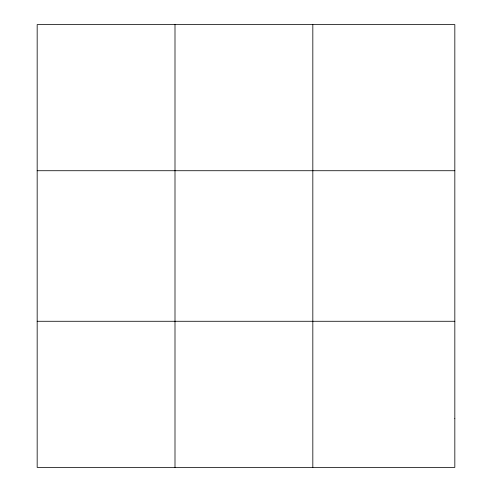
<?xml version="1.0" encoding="UTF-8"?>
<svg xmlns="http://www.w3.org/2000/svg" width="492" height="492" viewBox="0 0 492 492"><rect width="100%" height="100%" fill="white"/><g stroke="black" fill="none" stroke-linecap="round" stroke-linejoin="round"><path stroke-width="0.74" d="M174.998 24.6L174.998 467.4M312.826 24.6L312.826 467.4M37.171 170.724L454.829 170.724M37.171 321.276L454.829 321.276M454.829 418.692L454.829 467.4L37.171 467.4L37.171 24.6L454.829 24.6L454.829 418.692"/></g></svg>
